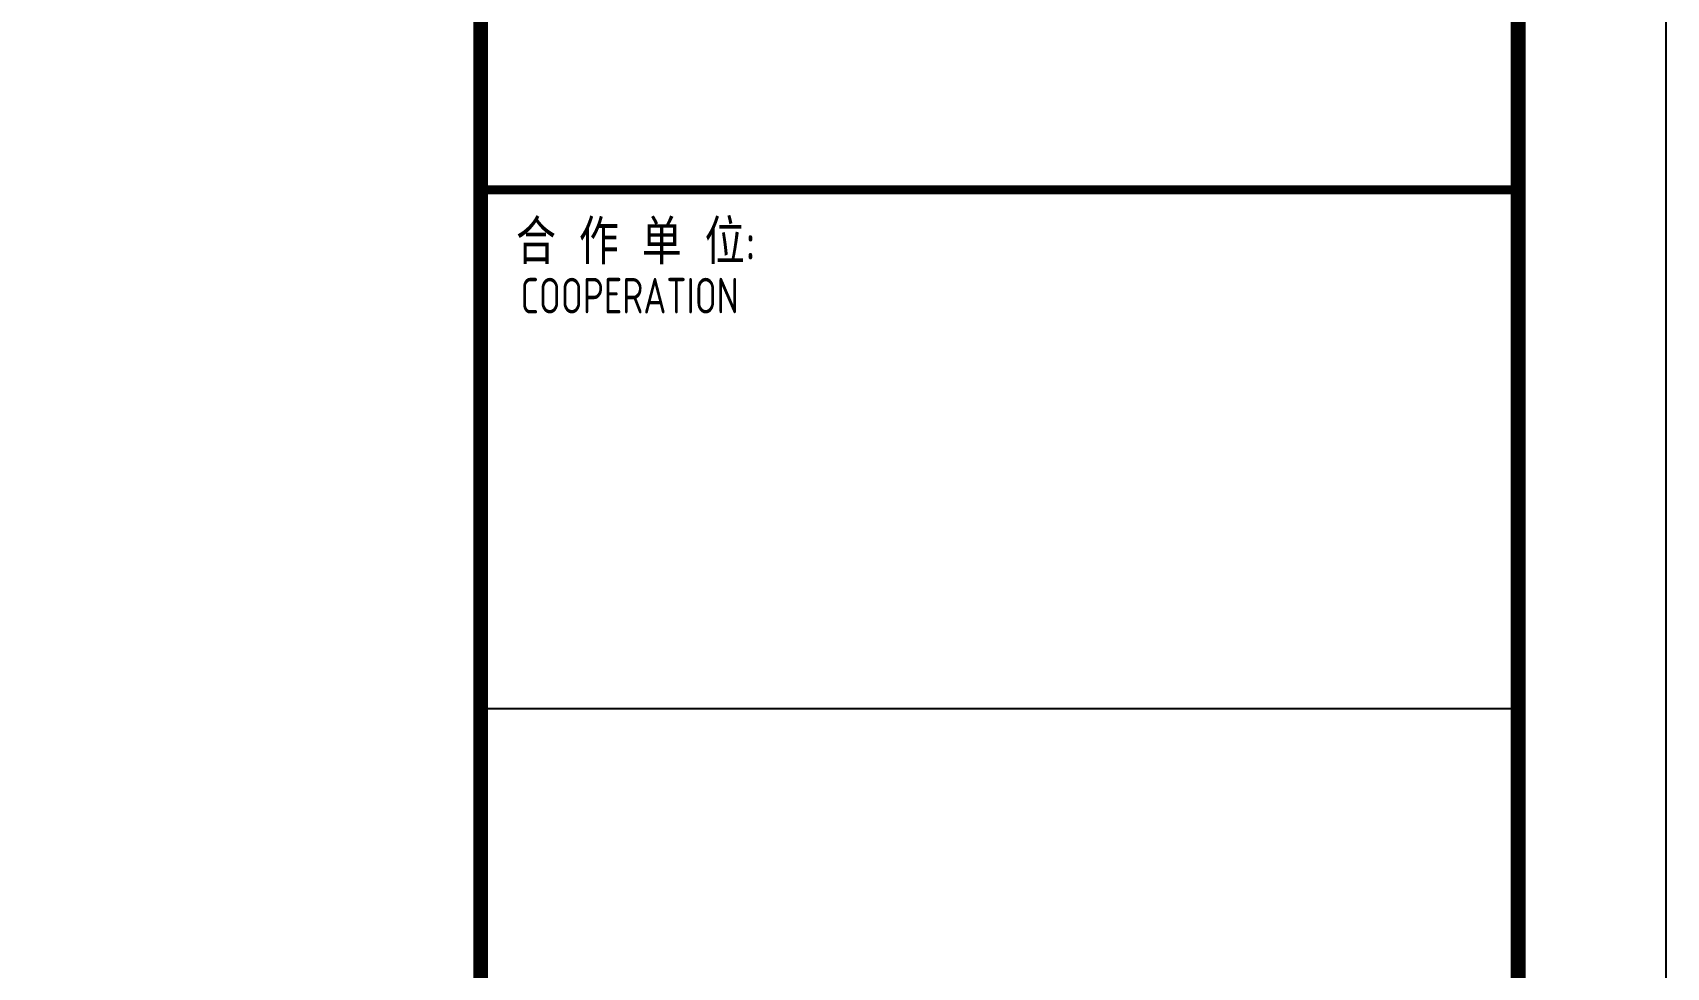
# Model space of a CAD drawing. Extents: x 0 to 2838408, y -923048 to 203859.
# Drawn here: x 2485828 to 2502362, y -609474 to -600016 of the extents above; entities that cross this region are included whole.
import ezdxf
from ezdxf.enums import TextEntityAlignment as Align

# ---------------------------------------------------------------- set-up
doc = ezdxf.new("R2010")
doc.units = 0
doc.header["$LTSCALE"] = 1000
doc.layers.add('BTTK', color=7, linetype='Continuous')
doc.layers.add('PUB_TITLE', color=4, linetype='Continuous')
doc.styles.add('HZ(TK)', font='geniso.shx', dxfattribs={"width": 0.9, "bigfont": 'hztxt.shx'})

# ---------------------------------------------------------------- blocks, each defined once
blk = doc.blocks.new('vhtemplate_2020年新竖式图框_A0')
at = {"layer": 'BTTK'}
blk.add_line((1109, 726), (1179, 726), dxfattribs=at)
at = {"layer": 'BTTK', "const_width": 0.6}
blk.add_lwpolyline([(1179, 761), (1109, 761)], dxfattribs=at)
at = {"layer": 'PUB_TITLE', "color": 7}
blk.add_lwpolyline([(0, 0), (1189, 0), (1189, 841), (0, 841)], close=True, dxfattribs=at)
at = {"layer": 'PUB_TITLE', "const_width": 1}
blk.add_lwpolyline([(25, 10), (1179, 10), (1179, 831), (25, 831)], close=True, dxfattribs=at)
blk.add_lwpolyline([(1109, 10), (1109, 831)], dxfattribs=at)
at = {"layer": 'BTTK', "style": 'HZ(TK)', "width": 0.9}
blk.add_text('合 作 单 位:', height=3, dxfattribs=at).set_placement((1111.38, 755.98))
at = {"layer": 'BTTK', "style": 'HZ(TK)', "width": 0.8}
blk.add_text('COOPERATION', height=2.4, dxfattribs=at).set_placement((1119.05, 753.86), align=Align.MIDDLE_CENTER)
at = {"layer": 'BTTK', "color": 4, "style": 'HZ(TK)', "width": 0.9}
for tag, p in [('合作单位_001', (1143.83, 741.44)), ('建设单位_001', (1143.85, 207.44)), ('工程名称_001', (1143.62, 174.44)), ('子项名称_001', (1153.71, 157.94)), ('图纸名称_001', (1143.45, 138.94))]:
    blk.add_attdef(tag, p, '', height=3.5, dxfattribs=at)
for tag, p in [('注册证书号', (1156.5, 309.01)), ('注册印章号', (1156.5, 301.01)), ('设计号', (1154, 193)), ('图别', (1137.75, 34)), ('图号', (1170.25, 34)), ('版本号', (1137.75, 26)), ('日期', (1170.25, 26))]:
    blk.add_attdef(tag, text='', height=3.5, dxfattribs=at).set_placement(p, align=Align.MIDDLE)

msp = doc.modelspace()

# ---------------------------------------------------------------- block references
at = {"xscale": 150, "yscale": 150, "zscale": 150}
msp.add_blockref('vhtemplate_2020年新竖式图框_A0', (2324012.2, -715756.4), dxfattribs=at)

doc.saveas('drawing.dxf')
